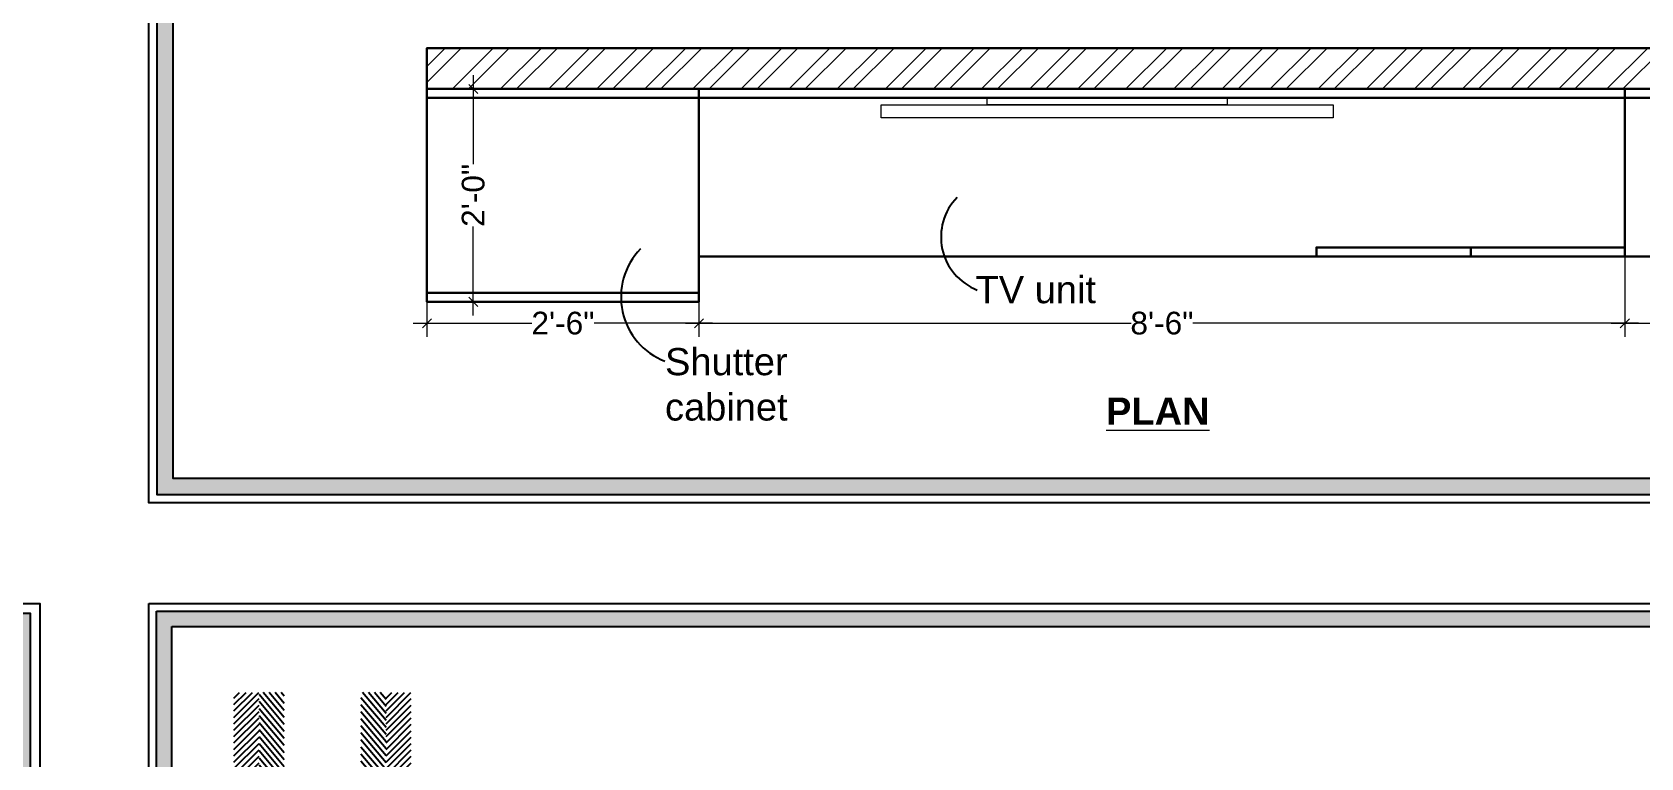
# Model space of a CAD drawing. Header units: millimetres. Extents: x 143362 to 145167, y -178521 to -176194.
# Drawn here: x 144109.5 to 144286.8, y -176718 to -176637.9 of the extents above; entities that cross this region are included whole.
import ezdxf

# ---------------------------------------------------------------- set-up
doc = ezdxf.new("R2010")
doc.units = ezdxf.units.MM
doc.header["$MEASUREMENT"] = 0
doc.header["$PDMODE"] = 2
doc.layers.get('Defpoints').update_dxf_attribs({"color": 220})
doc.layers.add('AR HATCH-7', color=7, linetype='Continuous')
for name, color, linetype, lineweight in [('DIM.', 250, 'Continuous', 13), ('FURNITURE', 32, 'Continuous', 9), ('Labelling', 1, 'Continuous', 25), ('NAME PLATE', 7, 'Continuous', 25), ('SECOND FLOOR  ( PLINE )', 251, 'Continuous', 30), ('W-HATCH', 8, 'Continuous', 5), ('wall', 7, 'Continuous', 30)]:
    doc.layers.add(name, color=color, linetype=linetype, lineweight=lineweight)
doc.styles.add('Aerial', font='arial.ttf')
doc.styles.get("Standard").update_dxf_attribs({"font": 'arial.ttf', "height": 6})
doc.styles.add('style4', font='ARIALN.TTF')
doc.dimstyles.new('Cn_BT_9 ( BOLD )', dxfattribs={"dimtxt": 2.5, "dimasz": 1, "dimexe": 1.5, "dimexo": 0, "dimgap": 0.09, "dimtad": 0, "dimdec": 0, "dimzin": 3, "dimdsep": 46, "dimlunit": 4, "dimtxsty": 'Aerial', "dimblk": 'OBLIQUE', "dimcen": 0.09, "dimdle": 1.5, "dimclrd": 1, "dimclre": 1, "dimclrt": 5, "dimadec": 0, "dimazin": 0, "dimtfac": 0.75, "dimtdec": 0, "dimtofl": 0, "dimtmove": 0, "dimatfit": 3, "dimldrblk": 'OBLIQUE', "dimfxl": 0, "dimtolj": 1, "dimtzin": 0, "dimlwd": 15, "dimlwe": 15, "dimarcsym": 0})

# ---------------------------------------------------------------- blocks, each defined once
blk = doc.blocks.new('LAYOUT FILE')
at = {"layer": 'NAME PLATE', "true_color": 0xd39e00}
h = blk.add_hatch(color=42, dxfattribs=at)
h.paths.add_polyline_path([(3346889.83, -513806.18), (3346889.83, -514260.7), (3347535.56, -514260.7), (3347535.56, -513806.18)])
h.paths.add_polyline_path([(3346894.36, -513810.71), (3347531.03, -513810.71), (3347531.03, -514256.17), (3346894.36, -514256.17)], flags=16)
at = {"layer": 'NAME PLATE', "color": 42, "true_color": 0xd39e00}
for points in [[(3346887.56, -513803.91), (3347537.83, -513803.91), (3347537.83, -514262.96), (3346887.56, -514262.96)], [(3346889.83, -513806.18), (3347535.56, -513806.18), (3347535.56, -514260.7), (3346889.83, -514260.7)], [(3346894.36, -513810.71), (3347531.03, -513810.71), (3347531.03, -514256.17), (3346894.36, -514256.17)]]:
    blk.add_lwpolyline(points, close=True, dxfattribs=at)
blk = doc.blocks.new('_Oblique')
at = {"layer": 'wall', "color": 0, "lineweight": -2}
blk.add_line((-0.5, -0.5), (0.5, 0.5), dxfattribs=at)
blk = doc.blocks.new('*D281')
at = {"layer": 'Defpoints', "color": 0, "ltscale": 10, "transparency": 16777216}
for p in [(144152.98, -176651.41, -0.13), (144182.98, -176651.39), (144182.98, -176670)]:
    blk.add_point(p, dxfattribs=at)
at = {"layer": 'FURNITURE', "color": 1, "lineweight": 15, "ltscale": 10, "transparency": 16777216}
for p, q in [((144152.98, -176651.41), (144152.98, -176671.5)), ((144182.98, -176651.39), (144182.98, -176671.5)), ((144151.48, -176670), (144164.55, -176670)), ((144184.48, -176670), (144171.41, -176670))]:
    blk.add_line(p, q, dxfattribs=at)
at = {"layer": 'FURNITURE', "color": 1, "lineweight": 15, "ltscale": 10, "transparency": 16777216, "rotation": 180}
blk.add_blockref('_Oblique', (144152.98, -176670), dxfattribs=at)
at = {"layer": 'FURNITURE', "color": 1, "lineweight": 15, "ltscale": 10, "transparency": 16777216}
blk.add_blockref('_Oblique', (144182.98, -176670), dxfattribs=at)
at = {"layer": 'FURNITURE', "color": 5, "lineweight": 30, "ltscale": 10, "transparency": 16777216, "insert": (144167.98, -176670), "char_height": 2.5, "attachment_point": 5, "style": 'Aerial'}
blk.add_mtext('\\A1;2\'-6"', dxfattribs=at)
blk = doc.blocks.new('*D282')
at = {"layer": 'Defpoints', "color": 0, "ltscale": 10, "transparency": 16777216}
for p in [(144182.98, -176653.39), (144285.06, -176662.64), (144285.06, -176670)]:
    blk.add_point(p, dxfattribs=at)
at = {"layer": 'FURNITURE', "color": 1, "lineweight": 15, "ltscale": 10, "transparency": 16777216}
for p, q in [((144182.98, -176653.39), (144182.98, -176671.5)), ((144285.06, -176662.64), (144285.06, -176671.5)), ((144181.48, -176670), (144230.61, -176670)), ((144286.56, -176670), (144237.43, -176670))]:
    blk.add_line(p, q, dxfattribs=at)
at = {"layer": 'FURNITURE', "color": 1, "lineweight": 15, "ltscale": 10, "transparency": 16777216, "rotation": 180}
blk.add_blockref('_Oblique', (144182.98, -176670), dxfattribs=at)
at = {"layer": 'FURNITURE', "color": 1, "lineweight": 15, "ltscale": 10, "transparency": 16777216}
blk.add_blockref('_Oblique', (144285.06, -176670), dxfattribs=at)
at = {"layer": 'FURNITURE', "color": 5, "lineweight": 30, "ltscale": 10, "transparency": 16777216, "insert": (144234.02, -176670), "char_height": 2.5, "attachment_point": 5, "style": 'Aerial'}
blk.add_mtext('\\A1;8\'-6"', dxfattribs=at)
blk = doc.blocks.new('*D283')
at = {"layer": 'Defpoints', "color": 0, "ltscale": 10, "transparency": 16777216}
for p in [(144285.06, -176662.64), (144302.98, -176662.64, -0.13), (144302.98, -176670)]:
    blk.add_point(p, dxfattribs=at)
at = {"layer": 'FURNITURE', "color": 1, "lineweight": 15, "ltscale": 10, "transparency": 16777216}
for p, q in [((144285.06, -176662.64), (144285.06, -176671.5)), ((144302.98, -176662.64), (144302.98, -176671.5)), ((144283.56, -176670), (144290.73, -176670)), ((144304.48, -176670), (144297.32, -176670))]:
    blk.add_line(p, q, dxfattribs=at)
at = {"layer": 'FURNITURE', "color": 1, "lineweight": 15, "ltscale": 10, "transparency": 16777216, "rotation": 180}
blk.add_blockref('_Oblique', (144285.06, -176670), dxfattribs=at)
at = {"layer": 'FURNITURE', "color": 1, "lineweight": 15, "ltscale": 10, "transparency": 16777216}
blk.add_blockref('_Oblique', (144302.98, -176670), dxfattribs=at)
at = {"layer": 'FURNITURE', "color": 5, "lineweight": 30, "ltscale": 10, "transparency": 16777216, "insert": (144294.02, -176670), "char_height": 2.5, "attachment_point": 5, "style": 'Aerial'}
blk.add_mtext('\\A1;1\'-6"', dxfattribs=at)
blk = doc.blocks.new('*D285')
at = {"layer": 'Defpoints', "color": 0, "ltscale": 10, "transparency": 16777216}
for p in [(144155.7, -176644.14), (144158.09, -176644.14), (144155.7, -176667.64)]:
    blk.add_point(p, dxfattribs=at)
at = {"layer": 'FURNITURE', "color": 1, "lineweight": 15, "ltscale": 10, "transparency": 16777216}
for p, q in [((144158.09, -176642.64), (144158.09, -176652.45)), ((144155.7, -176644.14), (144159.59, -176644.14)), ((144158.09, -176669.14), (144158.09, -176659.32)), ((144155.7, -176667.64), (144159.59, -176667.64))]:
    blk.add_line(p, q, dxfattribs=at)
for p, rotation in [((144158.09, -176644.14), 90), ((144158.09, -176667.64), 270)]:
    blk.add_blockref('_Oblique', p, dxfattribs=dict(at, rotation=rotation))
at = {"layer": 'FURNITURE', "color": 5, "lineweight": 30, "ltscale": 10, "transparency": 16777216, "insert": (144158.09, -176655.89), "char_height": 2.5, "attachment_point": 5, "rotation": 90, "style": 'Aerial'}
blk.add_mtext('\\A1;2\'-0"', dxfattribs=at)

msp = doc.modelspace()

# ---------------------------------------------------------------- hatches: boundary and pattern name
at = {"layer": 'AR HATCH-7', "lineweight": 25, "ltscale": 10, "true_color": 0x636466}
h = msp.add_hatch(dxfattribs=at)
h.set_pattern_fill('_USER', color=251, scale=0.5, angle=45, pattern_type=0)
h.set_pattern_definition([(45, (561.63737, -610.48814), (-0.3535533906, 0.3535533906), [])])
h.paths.add_polyline_path([(144131.71, -176710.75), (144134.48, -176710.75), (144134.48, -176728.75), (144131.71, -176728.75)])
h = msp.add_hatch(dxfattribs=at)
h.set_pattern_fill('_USER', color=251, scale=0.5, angle=130, pattern_type=0)
h.set_pattern_definition([(130, (620.2609, -619.7365), (-0.3830222216, -0.3213938048), [])])
h.paths.add_polyline_path([(144134.48, -176728.75), (144137.25, -176728.75), (144137.25, -176710.75), (144134.48, -176710.75)])
h = msp.add_hatch(dxfattribs=at)
h.set_pattern_fill('_USER', color=251, scale=0.5, angle=130, pattern_type=0)
h.set_pattern_definition([(130, (578.4066, -610.48814), (-0.3830222216, -0.3213938048), [])])
h.paths.add_polyline_path([(144145.71, -176710.75), (144148.48, -176710.75), (144148.48, -176728.75), (144145.71, -176728.75)])
h = msp.add_hatch(dxfattribs=at)
h.set_pattern_fill('_USER', color=251, scale=0.5, angle=45, pattern_type=0)
h.set_pattern_definition([(45, (578.4066, -610.48814), (-0.3535533906, 0.3535533906), [])])
h.paths.add_polyline_path([(144148.48, -176710.75), (144151.25, -176710.75), (144151.25, -176728.75), (144148.48, -176728.75)])
at = {"layer": 'W-HATCH', "ltscale": 10}
h = msp.add_hatch(dxfattribs=at)
h.set_pattern_fill('ANSI32', color=256, scale=10, angle=-180, style=0)
h.set_pattern_definition([(225, (321018.0943, -31995.8626), (2.65165043, -2.65165043), []), (225, (321016.3265, -31995.8626), (2.65165043, -2.65165043), [])])
h.paths.add_polyline_path([(144152.98, -176639.64), (144152.98, -176644.14), (144302.98, -176644.14), (144302.98, -176639.64)])

# ---------------------------------------------------------------- linework, layer by layer
at = {"lineweight": 9, "elevation": -0.19}
for points in [[(144214.76, -176645.14), (144241.2, -176645.14), (144241.2, -176645.9), (144214.76, -176645.9)], [(144203.06, -176645.9), (144252.9, -176645.9), (144252.9, -176647.35), (144203.06, -176647.35)]]:
    msp.add_lwpolyline(points, close=True, dxfattribs=at)
at = {"layer": 'FURNITURE', "lineweight": 30}
msp.add_line((144182.98, -176644.14, -0.13), (144182.98, -176662.64, -0.13), dxfattribs=at)
at = {"layer": 'FURNITURE', "lineweight": 30, "ltscale": 10, "elevation": -0.13}
for points in [[(144182.98, -176667.64), (144182.98, -176644.14), (144152.98, -176644.14), (144152.98, -176667.64)], [(144302.98, -176645.14), (144302.98, -176644.14), (144152.98, -176644.14), (144152.98, -176645.14)], [(144182.98, -176644.14), (144285.06, -176644.14), (144285.06, -176662.64), (144182.98, -176662.64)], [(144268.06, -176661.64), (144251.06, -176661.64), (144251.06, -176662.64), (144268.06, -176662.64)], [(144285.06, -176661.64), (144268.06, -176661.64), (144268.06, -176662.64), (144285.06, -176662.64)], [(144182.98, -176667.64), (144182.98, -176666.64), (144152.98, -176666.64), (144152.98, -176667.64)]]:
    msp.add_lwpolyline(points, close=True, dxfattribs=at)
msp.add_lwpolyline([(144285.06, -176662.64), (144302.98, -176662.64), (144302.98, -176644.14)], dxfattribs=at)
at = {"layer": 'Labelling', "color": 1}
for centre, radius in [((144215.94, -176660.49, -0.13), 6.28), ((144181.99, -176667.11, -0.13), 7.61)]:
    msp.add_arc(centre, radius, 135.8351, 248.6089, dxfattribs=at)
at = {"layer": 'SECOND FLOOR  ( PLINE )', "elevation": -0.13}
msp.add_lwpolyline([(144302.98, -176639.64), (144302.98, -176644.14), (144152.98, -176644.14), (144152.98, -176639.64)], close=True, dxfattribs=at)

# ---------------------------------------------------------------- block references
at = {"layer": 'NAME PLATE', "lineweight": 0}
for p, xscale, yscale, zscale in [((-1182719.42, 27184.84, 0.13), 0.3964404897952054, 0.3964404897952054, 0.3964404897952054), ((-1444567.42, 67140.63, 0.13), 0.4745809676324613, 0.4745809676324613, 0.4745809676324613), ((-1099676.36, 14243.23, 0.13), 0.3716284634624144, 0.3716284634624144, 0.3716284634624144)]:
    msp.add_blockref('LAYOUT FILE', p, dxfattribs=dict(at, xscale=xscale, yscale=yscale, zscale=zscale))

# ---------------------------------------------------------------- texts
at = {"layer": 'DIM.', "color": 1, "insert": (144197.26, -176678.2, -0.13), "char_height": 3, "attachment_point": 1}
msp.add_mtext_dynamic_manual_height_columns('\\pxqc;{\\fArial|b1|i0|c0|p34;\\LPLAN}', width=72.6042, gutter_width=1, heights=[0], dxfattribs=at)
at = {"layer": 'Labelling', "color": 1, "char_height": 3, "width": 33.4543, "attachment_point": 5, "style": 'style4'}
for s, insert in [('\\A1;{\\fArial|b0|i0|c0|p34;TV unit }', (144220.11, -176666.31, -0.13)), ('\\A1;\\pxqr;{\\fArial|b0|i0|c0|p34;Shutter\\Pcabinet}', (144176.02, -176676.76, -0.13))]:
    msp.add_mtext(s, dxfattribs=dict(at, insert=insert))

# ---------------------------------------------------------------- dimensions: what is measured, and where the dimension line sits
at = {"layer": 'FURNITURE', "lineweight": 30, "ltscale": 10}
dim = msp.add_linear_dim(base=(144158.08884028, -176644.13779539, -0.12563461), p1=(144155.6974331, -176667.63779539, -0.12563461), p2=(144155.6974331, -176644.13779539, -0.12563461), angle=90, dimstyle='Cn_BT_9 ( BOLD )', dxfattribs=at)
dim.commit()
dim.dimension.update_dxf_attribs({"geometry": '*D285', "text_midpoint": (144158.08884028, -176655.88779539, -0.12563461)})
dim = msp.add_linear_dim(base=(144182.98, -176670, -0.13), p1=(144152.98, -176651.41, -0.25), p2=(144182.98, -176651.39, -0.13), dimstyle='Cn_BT_9 ( BOLD )', dxfattribs=at)
dim.commit()
dim.dimension.update_dxf_attribs({"geometry": '*D281', "text_midpoint": (144167.98, -176670, -0.13)})
for base, p1, p2, picture, middle in [((144285.06, -176670, -0.13), (144182.98, -176653.39, -0.13), (144285.06, -176662.64, -0.13), '*D282', (144234.02, -176670, -0.13)), ((144302.98, -176670, -0.13), (144285.06, -176662.64, -0.13), (144302.98, -176662.64, -0.25), '*D283', (144294.02, -176670, -0.13))]:
    dim = msp.add_linear_dim(base=base, p1=p1, p2=p2, dimstyle='Cn_BT_9 ( BOLD )', override={"dimtmove": 1}, dxfattribs=at)
    dim.commit()
    dim.dimension.update_dxf_attribs({"geometry": picture, "text_midpoint": middle})

doc.saveas('drawing.dxf')
